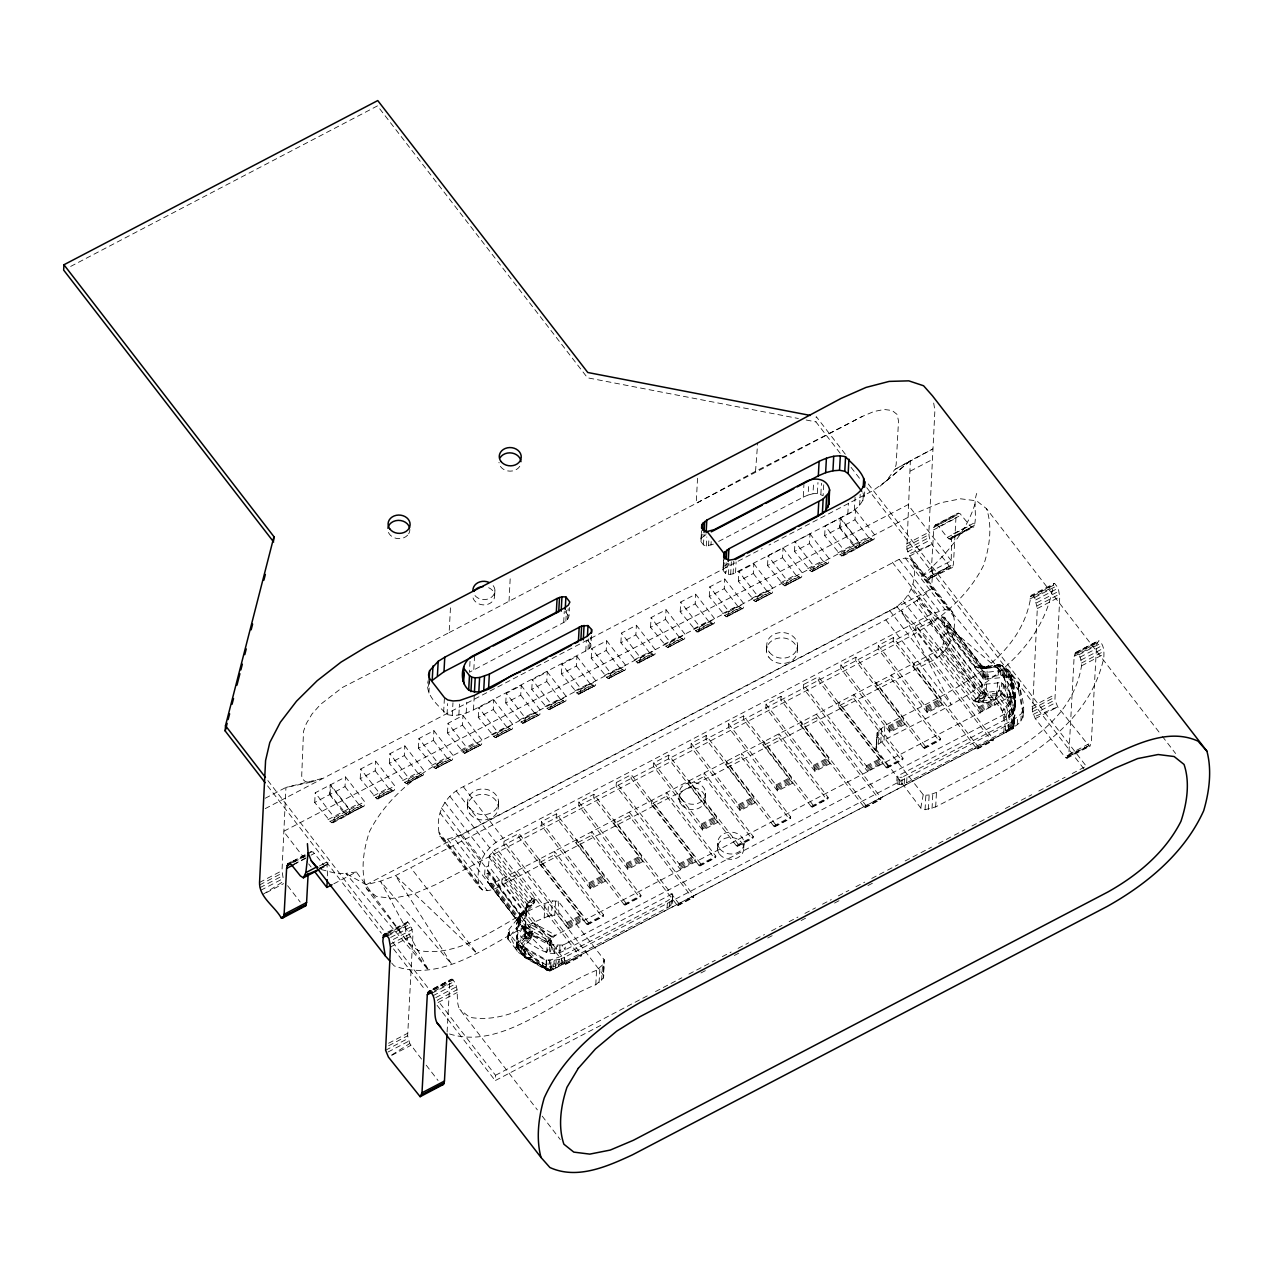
<?xml version="1.0" encoding="UTF-8"?>
<svg xmlns="http://www.w3.org/2000/svg" width="1273" height="1273" viewBox="0 0 1273 1273"><rect width="100%" height="100%" fill="white"/><g stroke="black" fill="none" stroke-linecap="round" stroke-linejoin="round"><path stroke-width="0.75" stroke-dasharray="5 3.75" d="M516.886 929.147L526.497 915.653L488.514 865.815L489.421 855.679L494.385 850.062L937.692 617.898L975.293 666.575L980.91 668.818L996.409 666.702L997.841 664.745L1002.376 665.54L1010.714 675.852L1015.265 707.406L1015.408 697.62L1010.555 696.538L555.664 935.289L552.577 937.819L546.642 952.618L525.113 931.39L517.745 921.843C520.975 912.805 533.371 909.734 535.106 899.613L534.31 897.306L531.987 898.754C524.731 913.059 504.267 925.153 526.067 941.033C537.588 948.29 551.511 959.174 565.117 949.944L672.494 893.757L672.494 902.175L669.264 906.742L561.17 963.518C546.053 973.686 531.334 959.508 518.461 952.538L507.784 938.71L520.084 923.243L520.052 920.681L484.663 874.869L488.116 873.071L525.717 921.747L525.749 924.325L516.488 936.387L524.253 947.096L524.094 956.835L549.729 971.156L1013.133 728.617L1014.867 714.662L1010.157 692.862L1001.676 682.519L984.475 684.301L981.658 683.187L944.057 634.495L947.51 632.697L947.908 625.457L944.455 627.255L982.056 675.947L984.856 677.061L1002.074 675.279L1011.255 687.165C1015.218 698.782 1019.402 714.853 1004.492 720.057L897.099 776.244L896.717 783.484L899.581 784.614L906.647 782.752L1012.576 727.329C1031.146 719.913 1021.455 697.015 1018.846 683.044L1008.327 669.773L986.082 672.383L983.281 671.253L947.908 625.457M546.642 952.618L547.501 942.45L552.021 936.451L555.664 935.289L532.862 922.639L525.558 929.704L525.049 940.286L525.558 929.704L517.904 919.026L520.148 914.937L525.478 913.091M1010.157 692.862L1009.935 704.51L1014.39 724.894L1014.501 717.638L1013.69 726.883L1012.321 728.968L1013.133 728.617L1014.867 714.662L1012.385 720.995L1012.321 728.968L549.729 971.156M947.51 632.697L983.981 679.289L1007.93 677.013L1018.225 689.759L1018.846 683.044L1023.333 714.694L1018.225 689.759L1018.305 682.042M449.496 1033.962C501.053 1049.954 551.416 1001.899 595.78 984.761L603.338 978.046L604.102 959.635L558.179 901.157L552.259 900.918L544.955 903.448C504.013 919.504 465.17 958.617 418.085 950.485L408.172 942.593L366.401 888.49A234.423 106.311 -37.7 0 1 369.472 831.603C385.146 800.669 412.707 777.723 442.495 760.968M1008.709 730.782L1008.789 724.337L1012.385 720.995L1013.69 726.883M488.116 873.071L487.941 882.825L490.535 883.812L494.879 882.428L532.48 931.12L530.427 939.347L523.649 946.905L521.357 947.876L516.711 947.303L516.488 936.387M1010.714 675.852L1010.857 686.083L1011.558 678.159L1010.714 675.852L1002.344 665.524C994.213 663.074 985.668 669.168 977.584 665.604L939.983 616.912L937.692 617.898M526.497 915.653L527.022 904.371L531.987 898.754L494.385 850.062M1018.607 690.841L1018.846 683.044M933.682 403.08L934.891 410.336L928.86 532.257C928.447 546.563 942.975 555.267 949.356 566.549L952.506 567.424L953.445 564.082L955.928 518.191L957.169 513.719L959.826 513.401L971.267 527.213L973.909 526.879C977.569 516.265 972.779 504.267 976.725 493.431M1014.406 723.112L1010.698 693.865L1010.396 702.871L1014.406 723.112L1013.133 728.617L1008.757 706.308L1000.737 695.344C991.715 694.294 981.515 695.917 973.447 700.389C984.952 706.945 1006.879 699.768 1002.774 683.315L1010.396 702.871L1006.959 708.074L1002.297 710.827L1006.179 732.421L1013.945 724.751M1011.255 687.165L1011.558 678.159L1003.633 667.609L1000.817 666.495L985.318 668.611L982.517 667.498L944.63 617.5L939.983 616.912M260.758 890.288L283.211 878.545L282.001 870.716L285.948 787.43L323.39 778.185M952.506 567.424L928.065 579.422L909.702 556.03L906.885 549.172L910.338 460.715L932.807 448.971L894.824 469.466L886.279 480.987L872.928 490.662L769.003 545.035M723.541 560.836L723.112 570.352L725.578 573.534L728.442 574.648L733.089 573.852L847.818 514.037C857.35 509.327 866.245 500.56 864.478 489.023M509.025 601.286L510.314 576.08M314.702 802.451L315.227 792.793L330.2 784.964L349.343 809.755L348.802 814.036L331.505 822.74L314.702 802.451L329.675 794.623L330.2 784.964M330.041 794.432L330.566 784.773L345.54 776.944L364.683 801.735L364.142 806.016L346.845 814.704L330.041 794.432L345.015 786.603L345.54 776.944M327.495 875.872L327.05 865.338L328.307 860.866L320.573 865.751M333.828 821.865L334.369 817.584L315.227 792.793M332.889 822.819L347.863 814.975L349.168 813.845L349.709 809.564L330.566 784.773M360.211 778.646L360.736 768.987L375.71 761.159L394.853 785.95L394.312 790.231L377.015 798.935L360.211 778.646L375.185 770.817L375.71 761.159M378.399 798.998L379.879 793.779L360.736 768.987M389.347 763.402L389.872 753.743L404.846 745.898L424.004 770.69L423.463 774.971L406.167 783.675L389.347 763.402L404.321 755.557L404.846 745.898M407.535 783.754L409.031 778.535L389.872 753.743M421.506 1059.072L409.763 1043.51L407.646 1035.792L412.898 935.273L411.402 926.601L407.71 921.827L405.88 923.53L405.323 929.576L408.172 942.593M418.419 748.19L418.944 738.531L433.918 730.686L453.077 755.478L452.536 759.758L435.239 768.462L418.419 748.19L433.393 740.345L433.918 730.686M591.42 635.784L590.831 646.652L587.983 649.771L473.476 709.904C465.361 713.755 456.02 717.017 447.03 714.487C438.246 705.513 424.355 694.803 428.221 680.434M429.049 681.532L427.728 689.489M428.906 693.005L429.685 678.525M436.607 768.542L438.103 763.323L418.944 738.531M443.641 712.1L444.436 697.62M315.959 780.429L310.341 782.322L305.552 781.717L302.035 778.662L301.717 775.448L303.531 731.291L306.316 723.557L311.996 714.042L320.557 704.367L342.278 687.547L449.13 632.617L450.594 605.566M438.994 832.256C435.43 812.874 445.932 794.861 463.277 786.698L899.184 559.308L905.326 558.083L910.115 558.688L913.091 561.059L952.904 612.615C958.41 632.824 948.321 653.558 929.465 662.087L493.574 889.461L487.432 890.686L482.626 890.082L479.666 887.711L439.853 836.154L438.994 832.256L478.807 883.812L479.666 887.711M447.03 714.487L447.619 703.619M447.491 732.977L448.016 723.319L462.99 715.474L482.149 740.265L481.608 744.562L464.311 753.25L447.491 732.977L462.465 725.133L462.99 715.474M452.265 715.474L452.965 702.791M458.869 714.98L459.458 704.112M447.109 1032.021L449.767 982.995L451.947 979.112C460.842 986.32 454.525 1000.276 459.792 1009.409L537.365 1109.865M466.173 713.071L466.761 702.203M470.023 661.371L469.435 672.239L563.668 622.497C569.795 620.142 569.668 613.029 569.572 607.523M465.679 753.33L467.175 748.11L448.016 723.319M473.827 669.503L474.606 655.022M467.414 807.575L467.7 802.261M473.476 709.904L474.272 695.408M478.282 717.367L478.791 707.708L493.765 699.879L512.924 724.671L512.383 728.952L495.086 737.656L478.282 717.367L493.256 709.538L493.765 699.879M478.807 883.812C475.243 864.415 485.745 846.402 503.09 838.239L932.091 613.777L945.139 609.64L949.929 610.244L952.904 612.615M494.656 595.462L494.942 590.147M484.663 874.869L485.061 867.629L488.514 865.815M496.47 737.719L497.95 732.5L478.791 707.708M498.236 806.732L498.523 801.433M505.747 702.998L506.272 693.339L521.246 685.495L540.389 710.286L539.863 714.567L522.551 723.271L505.747 702.998L520.721 695.153L521.246 685.495M501.801 882.332L501.992 878.704L566.628 962.404L566.167 964.075L564.591 963.629L501.801 882.332L516.774 874.503L516.965 870.875L581.602 954.559L581.14 956.23L579.565 955.8L496.709 848.614M504.028 841.278L503.822 844.906L568.458 928.59L566.819 922.575L504.028 841.278L519.002 833.449L581.793 914.746L583.432 920.761L518.795 837.061L519.002 833.449M600.713 1025.401L495.213 1080.602L495.515 1075.287L437.387 1000.037M507.784 938.71L508.532 930.054L520.832 914.587L485.061 867.629M508.134 937.294L508.532 930.054M508.166 939.872L508.166 931.47M509.2 935.75L509.598 928.51M523.935 723.35L525.415 718.131L506.272 693.339M516.854 934.971L516.711 947.303L524.094 956.835L526.672 957.837L531.732 957.041L553.835 969.103L546.929 970.281L525.463 957.996L516.424 945.998L516.392 943.42L525.303 932.775L526.115 922.909M535.106 899.613C525.638 906.806 514.69 916.926 517.284 930.292L525.113 931.39M517.92 933.427C515.39 943.325 520.752 952.268 527.802 958.776L548.361 970.36L550.811 970.663L549.681 960.844L543.078 958.935L518.302 944.948L508.564 932.616L517.443 951.79L518.302 944.948L542.696 966.191L543.078 958.935M518.302 926.187L519.161 916.242M519.018 924.787L519.416 917.547M531.78 689.377L532.305 679.718L547.279 671.889L566.421 696.681L565.88 700.962L548.583 709.666L531.78 689.377L546.754 681.548L547.279 671.889M520.084 923.243L520.434 913.425M520.434 921.827L520.832 914.587M524.683 925.869C523.442 930.945 523.092 939.506 530.427 939.347L533.276 933.427L532.48 931.12L528.136 932.504L525.542 931.502L487.941 882.825M525.081 918.613L525.542 910.163L528.916 904.085L528.152 902.462L490.551 853.785M525.717 921.747L525.988 933.364L529.297 934.891L533.276 933.427M526.115 914.507L527.022 904.371L489.421 855.679M525.081 957.63L516.408 946.428L517.697 943.388L524.46 935.814L525.749 924.325M526.147 917.069L527.022 904.371L528.916 904.085L528.406 906.344L525.94 908.683L527.483 905.93L526.927 907.363M539.227 862.744L539.434 859.116L588.587 922.766L588.11 924.437L586.535 924.007L539.227 862.744L554.201 854.915L554.407 851.287L603.561 914.937L603.084 916.608L601.508 916.162L554.201 854.915M541.455 821.69L541.264 825.318L590.417 888.952L605.391 881.123L603.736 875.108L556.428 813.861L541.455 821.69L588.763 882.953L590.417 888.952M549.968 709.729L551.448 704.51L532.305 679.718M391.654 963.04L394.2 965.905C447.205 985.493 498.443 935.48 544.176 917.944L544.955 903.448M544.176 917.944L547.82 916.369L548.599 901.873M563.668 622.497L564.257 611.629M561.425 673.863L561.95 664.204L576.924 656.375L596.082 681.166L595.541 685.447L578.244 694.135L561.425 673.863L576.398 666.034L576.924 656.375M517.697 943.388L516.392 943.42L516.806 944.837L519.909 945.871L526.688 938.312L531.828 934.732L532.56 936.26L528.438 939.044L521.357 947.876L529.648 958.203L550.811 970.663L546.037 969.58L546.244 959.858L524.253 947.096M546.117 967.178L546.515 959.922L551.098 959.778L561.552 956.278L667.466 900.854L671.396 897.942L672.892 894.935M565.864 621.129L566.453 610.26M556.428 813.861L556.237 817.473L605.391 881.123M547.82 916.369L551.48 915.398L552.259 900.918M567.599 619.585L568.188 608.717M550.7 967.034L551.098 959.778M603.911 975.882L559.086 916.846L554.773 915.16L555.553 900.663M555.919 965.761L556.301 958.521M561.17 963.518L561.552 956.278M564.385 963.231L564.719 957.201L1008.789 724.337L1010.714 729.763L1012.385 720.995M1011.001 677.156L1003.172 676.058L1003.633 667.609L1002.344 665.524L996.409 666.702L1003.776 676.249L1009.728 675.072L1011.399 677.379C1016.49 689.886 1019.148 706.945 1004.827 714.01L565.435 943.914L565.117 949.944L562.682 945.059L549.061 944.9L525.972 932.234L532.862 922.639L552.577 937.819L550.095 938.392L528.406 925.869M579.613 694.215L581.109 688.995L561.95 664.204M585.787 651.139L586.376 640.271M576.669 843.156L576.86 839.544L626.014 903.178L625.552 904.848L623.977 904.419L576.669 843.156L591.643 835.327L591.834 831.699L640.987 895.349L640.526 897.019L638.951 896.574L591.643 835.327M578.897 802.101L578.69 805.729L627.844 869.364L642.817 861.535L641.178 855.52L593.87 794.272L578.897 802.101L626.205 863.365L627.844 869.364M587.983 649.771L588.572 638.903M589.717 648.228L590.306 637.359M591.229 658.268L591.754 648.609L606.728 640.78L625.87 665.572L625.345 669.853L608.033 678.541L591.229 658.268L606.203 650.439L606.728 640.78M593.87 794.272L593.664 797.885L642.817 861.535M609.417 678.62L610.897 673.401L591.754 648.609M595.78 984.761L596.56 970.281L604.134 963.55L604.102 959.635L603.338 978.046L604.134 963.55M599.074 982.724L599.854 968.228M601.668 980.401L602.463 965.921M620.89 642.754L621.415 633.095L636.389 625.25L655.531 650.042L654.99 654.338L637.693 663.026L620.89 642.754L635.864 634.909L636.389 625.25M614.095 823.567L614.302 819.955L678.939 903.639L678.461 905.31L676.886 904.88L614.095 823.567L629.069 815.738L629.276 812.11L693.912 895.81L693.435 897.481L691.86 897.035L629.069 815.738M616.323 782.513L616.132 786.141L680.769 869.825L679.114 863.826L616.323 782.513L631.297 774.684L694.087 855.981L695.742 861.996L631.106 778.312L631.297 774.684M639.078 663.106L640.558 657.886L621.415 633.095M650.551 627.239L651.076 617.58L666.05 609.735L685.192 634.527L684.651 638.807L667.354 647.511L650.551 627.239L665.524 619.394L666.05 609.735M651.537 803.979L651.728 800.367L700.882 864.001L700.421 865.672L698.845 865.242L651.537 803.979L666.511 796.15L666.702 792.522L715.856 856.172L715.394 857.843L713.819 857.413L666.511 796.15M653.765 762.925L653.558 766.553L702.712 830.203L717.686 822.358L716.047 816.359L668.739 755.096L653.765 762.925L701.073 824.188L702.712 830.203M668.739 647.591L670.219 642.372L651.076 617.58M668.739 755.096L668.532 758.724L717.686 822.358M680.196 611.724L680.721 602.049L695.695 594.22L714.853 619.012L714.312 623.293L697.015 631.997L680.196 611.724L695.169 603.879L695.695 594.22M667.084 908.11L667.466 900.854M669.264 906.742L669.662 899.486M671.014 905.198L671.396 897.942M672.494 893.757L672.494 902.175M672.128 903.623L672.51 896.383M679.018 798.983L679.305 793.668M697.54 478.234L696.188 503.344L755.541 471.312L862.394 416.382L873.899 411.513L884.146 409.476L892.134 410.495L897.099 414.441L898.515 420.949L896.16 464.422L894.824 469.466L910.338 460.715L886.279 480.987M713.405 544.16L706.324 546.006L703.46 544.892L700.993 541.709L701.375 531.843M700.993 541.709L701.582 530.841M700.977 539.084L702.298 533.896M688.964 784.407L689.17 780.779L738.324 844.413L737.847 846.099L736.271 845.654L688.964 784.407L703.937 776.562L704.144 772.95L753.298 836.584L752.82 838.255L751.245 837.825L703.937 776.562M691.191 743.337L691 746.965L740.154 810.615L755.128 802.77L753.473 796.771L706.165 735.508L691.191 743.337L738.499 804.6L740.154 810.615M703.46 544.892L704.049 534.024M698.4 632.076L699.879 626.841L680.721 602.049M706.324 546.006L706.817 536.951M708.536 545.846L708.918 538.606M710.971 545.21L711.161 541.582M709.268 596.512L709.793 586.837L724.767 579.008L743.925 603.8L743.384 608.08L726.087 616.784L709.268 596.512L724.242 588.667L724.767 579.008M706.165 735.508L705.974 739.136L755.128 802.77M705.337 798.266L705.624 792.968M723.907 555.855L723.112 570.352L723.494 560.486M723.096 567.726L724.417 562.539M726.167 562.666L725.578 573.534L728.188 563.987M728.442 574.648L729.031 563.78M730.654 574.489L731.339 561.807M727.456 616.864L728.952 611.629L709.793 586.837M717.431 848.725L717.717 843.41M733.089 573.852L733.773 561.17M735.523 572.786L736.112 561.918M726.406 764.818L726.597 761.19L775.75 824.824L775.289 826.511L773.713 826.066L726.406 764.818L741.379 756.974L741.57 753.361L790.724 816.995L790.262 818.666L788.687 818.237L741.379 756.974M728.633 723.764L728.427 727.376L777.58 791.026L792.554 783.181L790.915 777.182L743.607 715.919L728.633 723.764L775.941 785.011L777.58 791.026M738.34 581.3L738.865 571.641L753.839 563.796L772.997 588.587L772.456 592.868L755.16 601.572L738.34 581.3L753.314 573.455L753.839 563.796M743.607 715.919L743.4 719.547L792.554 783.181M743.75 848.009L744.037 842.694M756.528 601.652L758.024 596.432L738.865 571.641M767.539 565.514L768.065 555.855L783.038 548.026L802.181 572.818L801.64 577.099L784.343 585.803L767.539 565.514L782.513 557.685L783.038 548.026M766.489 651.092L766.776 645.777M763.832 745.23L764.039 741.602L813.176 805.252L812.715 806.923L811.14 806.477L763.832 745.23L778.805 737.385L779.012 733.773L828.15 797.407L827.689 799.078L826.113 798.648L778.805 737.385M766.06 704.176L765.869 707.788L815.022 771.438L829.996 763.593L828.341 757.594L781.033 696.331L766.06 704.176L813.367 765.423L815.022 771.438M785.727 585.882L787.207 580.647L768.065 555.855M781.033 696.331L780.842 699.959L829.996 763.593M794.495 551.416L795.02 541.757L809.994 533.912L829.153 558.704L828.612 562.984L811.315 571.688L794.495 551.416L809.469 543.571L809.994 533.912M718.688 541.391L803.247 497.154L803.931 484.472M797.312 650.248L797.598 644.934M803.247 497.154L808.1 495.038L808.689 484.17M840.164 453.252L815.945 421.888L816.232 416.589L845.304 454.206M808.1 495.038L812.986 493.749L813.574 482.897M801.274 725.642L801.465 722.014L866.101 805.714L865.64 807.384L864.065 806.939L801.274 725.642L816.248 717.797L816.439 714.185L881.075 797.869L880.614 799.539L879.038 799.11L816.248 717.797M803.486 684.588L803.295 688.2L867.931 771.899L866.292 765.885L803.486 684.588L818.459 676.743L881.266 758.056L882.905 764.055L818.268 680.371L818.459 676.743M823.711 484.806L823.122 495.674L817.377 493.431L817.966 482.562M812.699 571.768L814.179 566.549L795.02 541.757M820.878 494.099L821.467 483.231M824.665 535.631L825.19 525.972L840.164 518.127L859.307 542.919L858.766 547.199L841.469 555.903L824.665 535.631L839.639 527.786L840.164 518.127M840.005 527.595L840.53 517.936L855.504 510.107L874.646 534.899L874.105 539.179L856.809 547.883L840.005 527.595L854.979 519.766L855.504 510.107M843.792 555.044L844.333 550.763L825.19 525.972M847.818 514.037L848.407 503.169M838.7 706.054L838.907 702.425L888.045 766.075L887.583 767.746L886.008 767.301L838.7 706.054L853.674 698.225L853.881 694.597L903.018 758.231L902.557 759.917L900.982 759.472L853.674 698.225M840.928 664.999L840.737 668.627L889.891 732.261L904.848 724.432L903.209 718.418L855.902 657.17L840.928 664.999L888.236 726.246L889.891 732.261M854.406 509.932L855.09 497.25M859.609 505.301L860.198 494.433M842.853 555.983L857.827 548.154L859.132 547.008L859.673 542.728L840.53 517.936M862.951 500.591L863.349 493.351M855.902 657.17L855.711 660.782L904.848 724.432M876.142 686.465L876.333 682.837L925.487 746.487L925.025 748.158L923.45 747.728L876.142 686.465L891.116 678.636L891.307 675.008L940.461 738.658L939.999 740.329L938.424 739.884L891.116 678.636M878.354 645.411L878.163 649.039L927.317 712.673L942.291 704.844L940.636 698.829L893.328 637.582L878.354 645.411L925.662 706.674L927.317 712.673M876.508 746.821L877.288 732.325L884.846 725.61C939.665 695.424 1020.548 667.004 1031.035 595.478L1054.569 583.368L1058.261 588.142L1059.757 596.814L1054.919 700.023L1057.736 706.881L1089.481 746.487L1091.311 742.589L1096.626 644.536L1098.806 640.653C1104.137 644.297 1104.216 652.094 1103.786 657.95C1086.315 737.226 999.942 773.125 935.671 806.923L925.073 809.708L920.761 808.021L875.935 748.985L877.288 732.325L875.935 748.985L878.163 744.466L884.067 740.09C950.04 705.751 1040.916 667.132 1053.503 583.718L1054.569 583.368M878.163 744.466L878.959 729.97M880.773 742.143L881.568 727.663M884.067 740.09L884.846 725.61M893.328 637.582L893.137 641.194L942.291 704.844M897.831 784.279L898.229 777.039L897.099 776.244M899.581 784.614L899.979 777.357L898.229 777.039M901.777 784.439L902.175 777.198L1012.958 720.088L1021.248 713.787L1023.731 707.454M439.853 836.154L442.813 838.525L447.619 839.13L460.667 834.993L889.652 610.531C908.508 602.002 918.597 581.284 913.091 561.059M904.228 783.802L904.61 776.562M906.647 782.752L907.044 775.512M913.568 666.877L913.775 663.265L978.396 746.949L977.935 748.619L976.359 748.19L913.568 666.877L928.542 659.048L928.733 655.42L993.37 739.104L992.908 740.791L991.333 740.345L928.542 659.048M915.796 625.823L915.605 629.451L980.226 713.135L978.587 707.12L915.796 625.823L930.77 617.994L993.561 699.291L995.2 705.306L930.579 621.606L930.77 617.994M929.147 579.724L930.977 575.826L933.873 527.261L935.91 524.747L958.378 513.003M925.073 809.708L925.853 795.211L923.227 794.718L877.304 736.255M928.367 809.469L929.163 794.973L936.467 792.427C989.614 762.368 1070.068 735.555 1081.541 665.843C1081.35 661.148 1080.682 655.086 1076.337 652.397L1074.157 656.295L1068.859 754.348L1067.013 758.231L1064.769 756.814L1035.283 718.624L1032.467 711.782L1037.304 608.558L1034.631 597.483L1032.101 595.128L1031.035 595.478M932.027 808.498L932.807 794.018M494.879 882.428L935.846 651.696L943.15 644.631L944.057 634.495M944.455 627.255L944.916 618.805M935.671 806.923L936.467 792.427M321.242 869.554L336.136 873.389L345.731 873.389L366.178 884.735L380.42 881.171L395.537 875.617L885.833 619.887L916.942 600.442L1000.562 670.966L921.779 576.16L951.265 560.741L951.456 538.638L952.697 534.167L975.166 522.423M981.658 683.187L980.751 693.324L975.786 698.941L938.185 650.248M982.056 675.947L982.231 666.193L944.63 617.5M982.883 678.509L983.281 671.253M975.659 701.948L977.791 701.391L982.422 694.549L982.756 683.967M983.154 676.727L983.934 667.1L987.148 666.559L987.021 676.918M983.981 679.289L984.379 672.049M997.809 682.328L996.107 696.713L975.786 698.941L984.013 692.767L984.475 684.301M984.856 677.061L985.318 668.611L981.228 665.397L943.627 616.705M985.7 679.623L986.082 672.383M986.623 684.174L985.954 694.358L983.377 702.346L973.447 700.389L979.717 699.227L985.525 696.395M987.848 679.48L988.246 672.239M998.207 675.088L998.334 664.729L980.91 668.818L977.584 665.604L975.293 666.575L985.207 668.532L987.148 666.559L977.489 668.134M1010.698 693.865L1010.014 701.789L1002.297 710.827L994.579 700.5L996.727 694.549L998.971 692.544L999.973 682.185M1000.355 674.945L1000.817 666.495L1000.451 665.158L998.334 664.729M1000.737 695.344L1001.676 682.519M1002.074 675.279L1002.376 665.54L997.173 665.413L998.7 665.731L1006.545 676.297L1010.555 696.538L1015.695 700.739L1014.883 710.398L1015.408 697.62L1011.558 678.159L1015.711 698.957L1015.265 707.406M1004.079 676.822L1004.461 669.582M1006.227 676.679L1006.625 669.439M1003.776 733.328L1004.095 727.297L1006.37 731.975L1008.789 724.337M1004.827 714.01L1004.492 720.057L1007.436 712.339L1009.187 717.097L1011.908 707.677L1012.783 713.739L1014.995 702.728L1008.121 674.865L1000.753 665.318L997.173 665.413M1007.93 677.013L1008.327 669.773M1009.043 677.793L1009.425 670.553L1018.225 689.759M1012.576 727.329L1012.958 720.088M1017.254 724.369L1017.652 717.129M1020.866 721.027L1021.248 713.787M1022.967 717.67L1023.365 710.429M885.833 619.887L951.44 704.844L901.539 610.865L976.757 689.52L916.942 600.442L931.613 588.89L932.854 566.183C950.788 548.631 967.512 528.486 974.943 504.076M755.541 471.312L757.658 443.036M1009.187 717.097L1009.823 710.207M1012.783 713.739L1015.233 699.609L1010.364 676.472L1003.776 676.249L1008.009 698.606L1012.703 696.347M558.752 966.223L559.468 959.428L564.719 957.201L561.616 964.695L559.468 959.428L549.681 960.844L547.756 969.055L546.037 969.58M545.783 968.307L525.128 947.924L524.205 955.975L550.7 970.567L546.929 970.281L550.811 970.663M559.468 959.428L555.887 967.751L554.264 960.701L553.134 969.246L550.238 969.374L547.756 969.055L546.244 959.858M1012.337 729.111L1012.751 726.549L1009.76 730.527L1008.741 729.875L1004.731 709.634L996.902 699.068L984.172 700.596L979.08 702.632L977.791 701.391L984.904 698.543L981.754 701.662M534.31 897.306L532.257 905.533L528.406 906.344L534.389 902.446L531.987 898.754L528.152 902.462L531.064 902.398L532.257 904.164L517.904 919.026L517.745 921.843M1013.976 698.957L1014.374 696.713M920.761 808.021L923.227 794.718M519.32 918.263L520.148 914.937L517.904 919.026M521.644 913.903L523.474 913.266L523.155 914.539L531.462 924.866L552.021 936.451L554.137 934.812M517.713 948.083L518.541 944.757L530.189 932.091L492.587 883.398M526.688 927.81L548.536 940.461L554.646 953.461L557.081 945.664L559.865 952.188L562.682 945.059L565.435 943.914M996.107 696.713L995.359 698.766L999.019 697.286L1006.959 708.074L1010.969 728.315L1009.76 730.527M550.238 969.374L554.264 960.701M517.697 919.281L526.608 908.62M525.542 931.502L487.654 881.521M521.039 916.321L523.474 913.266M532.48 931.12L526.688 938.312L530.459 937.787M921.779 576.16L932.854 566.183M702.091 537.524L706.022 534.612M724.21 566.151L728.14 563.239M879.898 486.318L910.338 460.715M997.157 692.512L999.512 690.634L1002.312 691.764L1010.014 701.789L1000.896 692.926L982.422 694.549L980.751 693.324L943.15 644.631M519.304 948.29L521.675 946.603L523.649 946.905L531.732 957.041L527.802 958.776L525.463 957.996L525.128 947.924M320.032 868.982L327.893 863.54L319.571 868.377M985.318 668.611L987.434 667.211L1000.451 665.158M262.843 894.473L282.542 881.95M391.702 1054.999L409.763 1043.51M1002.519 666.829L1003.347 666.304M517.347 920.697L518.191 920.156M310.31 852.178L312.967 851.86L324.408 865.656L327.05 865.338L320.144 868.95M935.91 524.747L938.901 526.64L947.255 537.461L950.247 539.354L974.752 525.097L960.542 533.833L952.299 536.84M928.065 579.422L949.356 566.549L926.903 578.292M980.751 693.324L999.512 690.634M525.303 937.199L529.297 934.891L530.189 932.091L526.529 932.297L453.761 837.92M550.222 969.787L552.307 968.626M70.667 266.423L377.476 105.882L587.49 377.795L798.378 418.499M449.13 632.617L862.394 416.382M265.214 798.266L285.948 787.43L310.341 782.322M265.23 808.626L496.836 687.436M497.759 686.959L762.209 548.583M910.354 471.074L932.807 459.314M327.988 819.653L342.962 811.824L347.863 814.975M343.328 811.633L358.302 803.804L363.203 806.955M373.498 795.848L388.472 788.019L393.373 791.169M402.634 780.604L417.608 772.759L422.509 775.925M431.706 765.391L446.68 757.546L451.581 760.713M460.778 750.179L475.752 742.35L480.653 745.501M780.826 582.716L795.8 574.887L800.701 578.037M807.782 568.617L822.756 560.772L827.673 563.939M837.952 552.832L852.926 544.987L857.827 548.154M853.292 544.796L868.266 536.967L873.167 540.118M491.569 734.569L506.543 726.74L511.444 729.89M519.034 720.2L534.008 712.355L538.909 715.521M545.067 706.579L560.04 698.75L564.941 701.9M574.712 691.064L589.685 683.235L594.586 686.386M604.516 675.47L619.49 667.641L624.391 670.791M634.177 659.955L649.15 652.126L654.051 655.277M663.838 644.44L678.811 636.595L683.712 639.762M693.483 628.926L708.456 621.081L713.357 624.231M722.555 613.713L737.528 605.868L742.43 609.019M751.627 598.501L766.601 590.656L771.502 593.807M334.369 817.584L349.343 809.755M349.709 809.564L364.683 801.735M379.879 793.779L394.853 785.95M409.031 778.535L424.004 770.69M438.103 763.323L917.149 512.605L940.158 502.867L960.654 498.809L976.646 500.83L986.543 508.723L1161.119 734.776M497.95 732.5L512.924 724.671M525.415 718.131L540.389 710.286M551.448 704.51L566.421 696.681M581.109 688.995L596.082 681.166M610.897 673.401L625.87 665.572M640.558 657.886L655.531 650.042M670.219 642.372L685.192 634.527M699.879 626.841L714.853 619.012M728.952 611.629L743.925 603.8M758.024 596.432L772.997 588.587M329.818 821.658L344.792 813.813M345.158 813.622L360.132 805.793M375.328 797.837L390.302 790.008M404.464 782.593L419.438 774.764M433.536 767.38L448.51 759.551M462.608 752.168L477.582 744.339M782.656 584.721L797.63 576.876M809.612 570.606L824.586 562.761M839.782 554.821L854.756 546.992M855.122 546.801L870.095 538.956M493.399 736.558L508.373 728.729M520.864 722.189L535.838 714.36M546.897 708.568L561.87 700.739M576.542 693.053L591.515 685.224M606.346 677.459L621.319 669.63M636.007 661.944L650.98 654.115M665.668 646.429L680.641 638.585M695.313 630.915L710.286 623.07M724.385 615.702L739.358 607.858M753.457 600.49L768.431 592.645M334.242 820.003L349.216 812.174M349.582 811.983L364.555 804.138M379.752 796.198L394.725 788.353M408.888 780.938L423.861 773.109M437.96 765.725L452.933 757.896M467.032 750.529L482.006 742.684M787.08 583.066L802.054 575.237M814.036 568.951L829.009 561.122M844.206 553.166L859.18 545.337M859.546 545.146L874.519 537.317M497.823 734.919L512.796 727.09M525.288 720.534L540.261 712.705M551.32 706.929L566.294 699.084M580.965 691.414L595.939 683.569M610.769 675.82L625.743 667.975M640.43 660.305L655.404 652.46M670.091 644.774L685.065 636.946M699.736 629.26L714.71 621.431M728.808 614.047L743.782 606.219M757.881 598.835L772.854 591.006M331.505 822.74L346.479 814.895M346.845 814.704L361.818 806.875M377.015 798.935L391.989 791.09M406.167 783.675L421.14 775.846M435.239 768.462L450.212 760.633M464.311 753.25L479.284 745.421M784.343 585.803L799.317 577.958M811.315 571.688L826.288 563.859M841.469 555.903L856.443 548.074M856.809 547.883L871.782 540.038M349.168 813.845L364.142 806.016M379.338 798.06L394.312 790.231M408.49 782.815L423.463 774.971M437.562 767.603L452.536 759.758M466.634 752.391L481.608 744.562M786.666 584.928L801.64 577.099M813.638 570.829L828.612 562.984M859.132 547.008L874.105 539.179M495.086 737.656L510.059 729.811M522.551 723.271L537.524 715.442M548.583 709.666L563.557 701.821M578.244 694.135L593.218 686.306M608.033 678.541L623.006 670.712M637.693 663.026L652.667 655.197M667.354 647.511L682.328 639.683M697.015 631.997L711.989 624.168M726.087 616.784L741.061 608.955M755.16 601.572L770.133 593.743M497.409 736.781L512.383 728.952M524.89 722.412L539.863 714.567M550.907 708.79L565.88 700.962M580.568 693.276L595.541 685.447M610.372 677.682L625.345 669.853M640.017 662.167L654.99 654.338M669.678 646.652L684.651 638.807M699.338 631.137L714.312 623.293M728.411 615.925L743.384 608.08M757.483 600.713L772.456 592.868M292.519 861.391L311.519 851.446M293.045 861.216L305.138 854.899M934.716 525.478L957.169 513.719M292.233 862.696L309.514 853.658M937.358 525.144L959.826 513.401M293.92 862.107L306.013 855.774M933.873 527.261L956.325 515.517M293.777 864.192L309.323 856.061M311.058 855.154L314.511 853.356M938.901 526.64L961.37 514.897M259.549 882.46L282.001 870.716M293.522 864.781L305.615 858.448M906.408 544.001L928.86 532.257M933.459 529.934L955.928 518.191M259.612 884.942L282.065 873.183M906.471 546.483L928.924 534.724M260.026 887.631L282.479 875.888M906.885 549.172L929.338 537.429M907.601 551.83L930.07 540.086M266.296 892.675L283.577 883.637M909.702 556.03L932.154 544.271L908.572 554.201M319.412 865.974L322.865 864.176M947.255 537.461L969.724 525.717M319.221 868.377L324.408 865.656M948.799 538.956L971.267 527.213M950.247 539.354L973.909 526.879M333.797 883.812L356.345 872.005L428.571 970.249L380.42 881.171L451.708 964.234L395.537 875.617L476.786 953.206L411.163 868.234M930.977 575.826L953.445 564.082M930.674 577.831L953.143 566.087M366.178 884.735L931.613 588.89M387.644 932.122L407.71 921.827M388.615 932.568L405.88 923.53M1030.287 596.83L1052.739 585.071M386.499 934.287L408.967 922.527M1033.358 595.828L1055.81 584.068M389.984 933.857L405.53 925.726M1029.921 599.01L1052.389 587.267M387.788 935.941L410.24 924.182M1034.631 597.483L1057.099 585.723M390.668 937.453L411.402 926.601M1035.792 599.901L1058.261 588.142M393.293 939.442L412.293 929.497M1036.683 602.781L1059.152 591.038M390.35 944.248L412.818 932.504M1037.209 605.789L1059.677 594.045M390.445 947.017L412.898 935.273M1037.304 608.558L1059.757 596.814M588.763 882.953L603.736 875.108M626.205 863.365L641.178 855.52M701.073 824.188L716.047 816.359M738.499 804.6L753.473 796.771M775.941 785.011L790.915 777.182M813.367 765.423L828.341 757.594M888.236 726.246L903.209 718.418M925.662 706.674L940.636 698.829M589.319 883.86L604.293 876.031M626.762 864.272L641.735 856.443M701.63 825.095L716.604 817.266M739.056 805.507L754.03 797.678M776.498 785.934L791.472 778.089M813.924 766.346L828.898 758.501M888.793 727.169L903.766 719.34M926.235 707.581L941.208 699.752M589.813 885.037L604.786 877.208M627.239 865.449L642.213 857.62M702.107 826.288L717.081 818.444M739.549 806.7L754.523 798.855M776.976 787.112L791.949 779.267M814.418 767.524L829.391 759.679M889.286 728.347L904.26 720.518M926.712 708.759L941.686 700.93M590.179 886.374L605.152 878.529M627.605 866.786L642.579 858.941M702.473 827.609L717.447 819.78M739.915 808.021L754.889 800.192M777.342 788.433L792.315 780.604M814.784 768.844L829.757 761.015M889.652 729.684L904.626 721.839M927.078 710.095L942.052 702.25M590.386 887.727L605.359 879.882M627.812 868.138L642.785 860.293M702.68 828.962L717.654 821.117M740.122 809.373L755.096 801.544M777.548 789.785L792.522 781.956M814.991 770.197L829.964 762.368M889.859 731.02L904.832 723.191M927.285 711.432L942.259 703.603M433.6 988.5L450.881 979.462M1075.271 652.747L1097.74 641.003M432.947 989.057L451.947 979.112M1076.337 652.397L1098.806 640.653M432.852 989.853L450.117 980.799M1074.523 654.099L1096.976 642.356M434.188 989.758L453.204 979.812M1077.595 653.097L1100.047 641.353M434.22 991.126L449.767 982.995M1074.157 656.295L1096.626 644.536M432.024 993.211L454.477 981.467M566.819 922.575L581.793 914.746M679.114 863.826L694.087 855.981M866.292 765.885L881.266 758.056M978.587 707.12L993.561 699.291M1078.868 654.752L1101.336 643.008M567.376 923.498L582.35 915.653M679.671 864.733L694.644 856.904M866.849 766.807L881.823 758.963M979.144 708.043L994.118 700.214M567.853 924.675L582.827 916.846M680.164 865.911L695.138 858.082M867.327 767.985L882.3 760.14M979.637 709.22L994.611 701.391M433.17 995.629L455.639 983.886M1080.029 657.17L1102.498 645.427M568.219 925.996L583.193 918.167M680.53 867.247L695.504 859.402M867.693 769.306L882.666 761.477M980.003 710.557L994.977 702.712M568.426 927.349L583.4 919.52M680.737 868.6L695.71 860.755M867.9 770.658L882.873 762.829M980.21 711.893L995.184 704.064M435.796 997.618L456.53 986.766M1080.92 660.066L1103.389 648.307M438.039 999.719L457.055 989.773M1081.445 663.074L1103.914 651.315M586.535 924.007L603.561 914.937M623.977 904.419L640.987 895.349M698.845 865.242L715.856 856.172M736.271 845.654L753.298 836.584M773.713 826.066L790.724 816.995M811.14 806.477L828.15 797.407M886.008 767.301L903.018 758.231M923.45 747.728L940.461 738.658M438.135 1002.488L457.134 992.542M587.124 924.564L603.402 915.939M624.55 904.976L640.844 896.351M699.418 865.799L715.712 857.175M736.86 846.211L753.139 837.586M774.286 826.623L790.581 817.998M811.728 807.034L828.007 798.41M886.597 767.874L902.875 759.233M924.023 748.285L940.301 739.661M1081.541 665.843L1103.993 654.083M587.665 924.707L603.084 916.608M625.091 905.119L640.526 897.019M699.959 865.958L715.394 857.843M737.401 846.37L752.82 838.255M774.827 826.782L790.262 818.666M812.269 807.193L827.689 799.078M887.138 768.017L902.557 759.917M924.564 748.429L939.999 740.329M388.583 1043.255L407.599 1033.31M1031.989 706.61L1054.442 694.851M388.647 1045.738L407.646 1035.792M1032.053 709.077L1054.505 697.333M385.608 1050.241L408.06 1038.482M1032.467 711.782L1054.919 700.023M388.058 1051.991L408.792 1041.139M1033.183 714.439L1055.651 702.68M565.164 964.202L581.459 955.562M677.475 905.437L693.753 896.813M864.638 807.496L880.916 798.871M976.948 748.747L993.226 740.122M391.877 1055.269L410.893 1045.34M565.705 964.345L581.14 956.23M678.016 905.58L693.435 897.481M865.179 807.655L880.614 799.539M977.489 748.89L992.908 740.791M1035.283 718.624L1057.736 706.881L1034.153 716.794M596.56 970.281C555.633 986.32 516.774 1025.433 469.689 1017.318L459.792 1009.409M1068.859 754.348L1091.311 742.589M1068.556 756.353L1091.009 744.594M1065.931 757.928L1088.383 746.185L1064.769 756.814M1067.013 758.231L1090.372 745.93M495.515 1075.287L648.466 995.263M655.5 991.572L681.867 977.775M688.9 974.1L715.283 960.303M722.316 956.628L731.1 952.029M738.133 948.337L748.683 942.816M755.716 939.14L764.5 934.541M771.533 930.865L782.083 925.344M789.117 921.668L797.916 917.069M804.95 913.378L815.5 907.872M822.533 904.18L831.317 899.581M838.35 895.906L848.9 890.384M855.933 886.708L864.717 882.109M871.75 878.434L885.817 871.066M887.583 870.143L898.133 864.622M905.167 860.946L919.233 853.594M920.984 852.671L931.534 847.15M938.567 843.474L952.634 836.106M954.384 835.183L964.934 829.678M971.967 825.986L986.034 818.634M987.8 817.712L998.35 812.19M1005.384 808.514L1019.434 801.147M1021.201 800.24L1031.751 794.718M1038.784 791.026L1052.851 783.675M1054.601 782.752L1065.151 777.23M1072.184 773.554L1086.251 766.203L867.088 482.435M700.93 972.97L706.197 970.217M734.33 955.498L739.613 952.729M767.73 938.01L773.013 935.257M801.147 920.538L806.414 917.769M834.547 903.05L839.814 900.297M867.947 885.578L873.23 882.825M1006.307 731.084L1008.741 729.875M1008.136 697.27L1010.555 696.538L1003.776 676.249M983.615 668.277L982.231 666.193L986.639 666.575L983.615 667.991L981.228 665.397L977.584 665.604L987.434 667.211M356.345 872.005L345.731 873.389L428.571 970.249M812.986 493.749L817.377 493.431M899.979 777.357L902.175 777.198M925.853 795.211L929.163 794.973M551.48 915.398L554.773 915.16M806.191 420.01L815.945 421.888M548.536 940.461L551.352 941.002L552.164 943.579L550.063 953.604L549.061 944.9L547.501 942.45L525.558 929.704M519.909 945.871L521.675 946.603L518.541 944.757M998.621 665.381L1000.817 666.495M982.31 692.417L943.595 642.96M366.401 888.49L376.299 896.399L392.291 898.42L412.786 894.362L435.796 884.608L910.45 636.261C940.238 619.505 967.798 596.56 983.456 565.626A234.423 106.311 -37.7 0 0 986.543 508.723M984.013 692.767L985.954 694.358L981.34 696.84L979.621 695.233L942.02 646.541M525.303 932.775L525.988 933.364L524.46 935.814L527.277 934.43L525.654 931.359M521.357 947.876L531.732 957.041M587.235 640.064L590.815 644.043L590.831 646.652M996.727 694.549L999.019 697.286M1162.329 736.335L1175.6 753.505M951.265 560.741L907.967 504.681L283.577 831.38L307.477 862.346M851.064 467.366L860.755 479.905M866.802 487.734L1084.755 769.942M910.115 558.688L949.929 610.244M913.95 564.973L953.763 616.514M905.326 558.083L945.139 609.64M899.184 559.308L938.997 610.865M942.036 616.514L979.637 665.19M912.9 584.291L952.713 635.832M892.278 562.236L932.091 613.777M911.563 589.335L951.377 640.892M854.979 519.766L868.266 536.967M908.158 595.048L947.971 646.604M940.301 648.482L977.903 697.158M903.003 600.856L942.816 652.413M839.639 527.786L852.926 544.987M896.638 606.187L936.451 657.743M889.652 610.531L929.465 662.087M809.469 543.571L822.756 560.772M782.513 557.685L795.8 574.887M753.314 573.455L766.601 590.656M724.242 588.667L737.528 605.868M695.169 603.879L708.456 621.081M665.524 619.394L678.811 636.595M635.864 634.909L649.15 652.126M606.203 650.439L619.49 667.641M565.117 611.422L569.079 616.578M576.398 666.034L589.685 683.235M546.754 681.548L560.04 698.75M520.721 695.153L534.008 712.355M493.256 709.538L506.543 726.74M462.465 725.133L475.752 742.35M433.393 740.345L446.68 757.546M463.277 786.698L503.09 838.239M456.307 791.026L496.12 842.583M449.926 796.373L489.739 847.913M492.269 851.844L529.87 900.536M488.959 857.365L526.958 907.203M444.786 802.165L484.599 853.722M404.321 755.557L417.608 772.759M441.381 807.878L481.194 859.434M460.667 834.993L500.48 886.549M440.044 812.938L479.857 864.478M490.535 883.812L528.136 932.504M447.619 839.13L487.432 890.686M442.813 838.525L482.626 890.082M375.185 770.817L388.472 788.019M345.015 786.603L358.302 803.804M329.675 794.623L342.962 811.824M542.187 1116.103L560.263 1139.526M267.871 780.556L384.112 931.056M392.593 942.036L427.696 987.498M267.585 785.871L381.407 933.236M393.516 948.91L424.991 989.678M437.1 1005.352L495.213 1080.602M308.671 863.89L311.105 867.024M287.603 885.706L300.205 902.032M426.216 1065.183L438.023 1080.459M550.095 938.392L551.352 941.002M996.902 699.068L1002.297 710.827M1009.935 704.51L1001.215 690.984M516.886 937.549L524.205 955.975L516.711 947.303L516.042 944.837M862.903 492.731L864.081 496.263M558.179 901.157L559.086 916.846M554.646 953.461L554.439 945.091L525.972 932.234L526.067 941.033M518.302 944.948L518.461 952.538M559.865 945.648L559.865 952.188M517.427 944.105L517.443 951.79M407.631 535.153A11.011 9.15 3.1 0 1 396.539 538.431A11.011 9.15 3.1 0 1 388.09 531.382M409.811 529.218A11.011 9.15 3.1 0 1 408.633 533.833M493.176 585.612A11.011 9.15 3.1 0 1 489.946 598.215A11.011 9.15 3.1 0 1 474.718 595.271M519.766 466.316A11.011 9.15 3.1 0 1 507.672 470.915A11.011 9.15 3.1 0 1 498.968 462.306M488.657 587.696A11.011 9.15 3.1 0 1 489.659 603.529A11.011 9.15 3.1 0 1 472.665 596.066M769.258 652.126A15.435 12.81 3.1 0 0 795.943 651.394A15.435 12.81 3.1 0 0 781.383 632.538A15.435 12.81 3.1 0 0 769.258 652.126M470.183 808.61A15.435 12.81 3.1 0 0 496.868 807.894A15.435 12.81 3.1 0 0 482.292 789.021A15.435 12.81 3.1 0 0 470.183 808.61M768.972 657.441A15.435 12.81 3.1 0 0 795.657 656.709A15.435 12.81 3.1 0 0 781.097 637.853A15.435 12.81 3.1 0 0 768.972 657.441M469.896 813.924A15.435 12.81 3.1 0 0 496.581 813.208A15.435 12.81 3.1 0 0 482.006 794.336A15.435 12.81 3.1 0 0 469.896 813.924M681.421 799.094A13.176 10.948 3.1 0 0 704.208 798.473A13.176 10.948 3.1 0 0 691.764 782.37A13.176 10.948 3.1 0 0 681.421 799.094M681.135 804.409A13.176 10.948 3.1 0 0 703.921 803.788A13.176 10.948 3.1 0 0 691.478 787.685A13.176 10.948 3.1 0 0 681.135 804.409M719.834 848.836A13.176 10.948 3.1 0 0 742.62 848.216A13.176 10.948 3.1 0 0 730.177 832.112A13.176 10.948 3.1 0 0 719.834 848.836M719.547 854.151A13.176 10.948 3.1 0 0 742.334 853.531A13.176 10.948 3.1 0 0 729.89 837.427A13.176 10.948 3.1 0 0 719.547 854.151"/><path stroke-width="1.5" d="M723.716 557.033L723.891 553.23L728.936 548.758L823.154 499.016L828.866 492.794L829.614 489.898C826.989 477.375 812.97 476.85 804.027 482.658L714.185 529.663L707.12 531.525L704.24 530.395L701.789 527.213L701.773 524.603L706.817 520.116L819.112 461.351C827.227 457.5 836.568 454.238 845.574 456.784C853.165 465.011 866.595 474.415 864.574 487.209M810.376 415.444L587.776 372.496L377.763 100.567L63.936 264.768L63.65 270.083L273.663 542.012M265.166 782.736L225.21 730.988L225.496 725.674L273.95 536.697L63.936 264.768M273.759 540.245L273.95 536.697M390.381 961.592L385.289 955.848L382.855 941.336L383.428 935.273L385.258 933.586L388.933 938.36L390.445 947.017L385.608 1050.241L388.424 1057.083L420.154 1096.69L422 1092.791L427.298 994.754L429.494 990.855C438.58 998.478 432.12 1013.006 436.91 1022.68L541.009 1157.459L549.904 1167.516C577.226 1179.976 607.348 1166.434 632.49 1154.818L1107.16 906.456C1146.973 884.114 1184.511 853.117 1203.685 810.726A289.639 131.358 -37.7 0 0 1206.915 751.181L932.457 395.808L923.562 385.751L908.795 380.85L889.175 381.407L866.038 387.422L840.976 398.465L757.658 443.036L366.306 646.827L341.005 662.135L317.184 680.705L296.498 701.216L280.315 722.316L269.781 742.557L265.58 760.538L259.549 882.46C259.151 897.338 274.602 906.137 281.206 917.881L283.195 917.626L284.118 914.285L286.616 868.393L287.857 863.937L290.499 863.603L300.396 875.919L303.388 877.813L318.95 869.682M303.658 906.121L305.647 905.883L306.586 902.525L308.161 873.549M332.062 884.719L326.859 887.44L327.288 879.723M429.16 679.718L429.637 670.664L438.198 661.324L444.77 657.218L557.081 598.469L561.95 596.766L565.896 596.942L569.874 602.081L568.379 605.105L564.448 608.017L474.606 655.022C461.176 660.21 458.185 680.737 468.687 690.077C486.732 698.272 504.044 676.17 520.275 672.017M432.979 665.954L432.199 680.45L443.991 671.714L489.612 647.846M437.403 675.82L438.198 661.324M443.991 671.714L444.77 657.218M464.024 673.035L462.974 681.357M463.77 683.712L463.77 666.861M441.54 1084.644L443.513 1084.389L444.452 1081.048L446.998 1033.978M468.687 690.077L469.466 675.581L464.55 669.216M470.93 691.653L471.71 677.172L469.466 675.581M474.431 692.321L475.211 677.825L471.71 677.172M478.823 691.987L479.619 677.507L489.357 674.117L581.634 626.045L588.015 625.584L591.595 629.546L591.611 632.172L586.567 636.643L474.272 695.408L459.648 700.5L453.061 700.977L447.81 699.991L444.436 697.62L429.685 678.525L428.508 674.992L429.637 670.664M483.708 690.714L484.488 676.218M488.561 688.598L489.357 674.117M493.128 646L556.285 612.95L557.081 598.469M559.515 597.403L558.72 611.899L556.285 612.95M561.154 611.263L561.95 596.766M565.212 609.624L565.896 596.942M579.199 627.096L578.403 641.592L574.887 643.438M580.838 640.542L581.634 626.045M583.273 639.905L584.068 625.409M587.426 636.436L588.015 625.584M591.404 633.174L591.595 629.546M701.566 528.215L701.773 524.603M702.489 530.268L702.887 523.028M704.033 532.353L704.621 521.484M706.117 532.798L706.817 520.116M723.685 556.858L723.891 553.23L707.12 531.525M724.608 558.911L725.005 551.67M726.246 559.181L726.74 550.127M728.236 561.441L728.936 548.758M797.264 486.859L818.332 475.847L819.112 461.351M798.601 526.385L817.982 516.233L818.778 501.753M817.982 516.233L822.374 513.512L823.154 499.016M818.332 475.847L825.636 472.681L826.416 458.2M822.374 513.512L825.843 510.425L826.638 495.929M828.437 494.799L828.834 504.394L825.843 510.425M828.071 507.275L828.866 492.794M828.834 504.394L829.614 489.898M825.636 472.681L832.94 470.771L833.72 456.275M861.773 491.267L848.168 473.636L844.779 471.265L839.544 470.278L840.323 455.782M844.779 471.265L845.574 456.784M848.168 473.636L848.948 459.155M863.205 487.304L863.699 478.25M303.388 877.813L305.838 872.626L308.114 852.99L307.414 843.649M225.21 730.988L227.167 723.35M228.138 719.531L229.617 713.819M232.052 704.271L233.532 698.543M236.953 685.176L239.897 673.719M240.868 669.9L242.331 664.188M244.782 654.64L246.246 648.912M251.147 629.817L252.611 624.088M263.877 580.186L265.341 574.457M864.876 481.767C863.555 490.328 855.472 495.468 848.598 499.541L733.869 559.356L729.238 560.168L726.358 559.038L723.907 555.855L723.891 553.23M284.484 915.892L281.206 917.881L289.846 913.362M711.289 531.859L762.177 505.222M765.694 503.392L793.763 488.705M523.808 670.171L546.706 658.189M550.222 656.343L571.37 645.284M735.189 559.563L744.005 554.948M747.522 553.103L795.084 528.215M287.857 863.937L291.31 862.123M287.014 865.72L290.467 863.921M286.616 868.393L293.522 864.781M305.838 872.626L316.834 866.881L317.9 867.55M284.118 914.285L306.586 902.525M283.815 916.289L306.284 904.53M298.487 908.842L301.94 907.028M282.288 918.183L305.647 905.883M383.428 935.273L386.881 933.475M383.062 937.469L388.249 934.764M427.664 992.558L431.117 990.744M427.298 994.754L432.486 992.033M422 1092.791L444.452 1081.048M421.697 1094.796L444.15 1083.052M429.447 1090.961L439.806 1085.535M420.154 1096.69L443.513 1084.389M305.44 875.299L318.202 869.761M832.94 470.771L839.544 470.278M475.211 677.825L479.619 677.507M308.114 852.99L311.28 860.803L316.834 866.881M1206.915 751.181L1198.004 741.125C1170.699 728.665 1140.56 742.207 1115.419 753.823L640.765 1002.185C600.936 1024.526 563.398 1055.524 544.223 1097.915A289.639 131.358 -37.7 0 0 541.009 1157.459M436.91 1022.68L440.729 1026.993M311.28 860.803L385.289 955.848M225.496 725.674L265.452 777.421M314.733 871.734L326.859 887.44M387.883 528.247A11.011 9.15 3.1 0 1 398.242 520.371A11.011 9.15 3.1 0 1 409.556 527.659M472.951 590.752A11.011 9.15 3.1 0 1 488.943 582.382M500.146 457.691A11.011 9.15 3.1 0 1 512.239 453.093A11.011 9.15 3.1 0 1 520.959 461.701M473.842 591.452A11.011 9.15 3.1 0 1 483.072 586.614M578.324 1068.27L566.962 1087.301A234.423 106.311 -37.7 0 0 563.891 1144.204L573.789 1152.113L589.781 1154.118L610.276 1150.06L633.286 1140.322L1107.94 891.959C1137.728 875.203 1165.288 852.258 1180.946 821.34A234.423 106.311 -37.7 0 0 1184.033 764.437L1174.136 756.528L1158.144 754.523L1137.648 758.581L1114.639 768.319L639.985 1016.681L616.721 1031.146L595.478 1048.92L578.324 1068.27M389.872 529.043A11.011 9.15 3.1 0 0 408.919 528.518A11.011 9.15 3.1 0 0 398.529 515.056A11.011 9.15 3.1 0 0 389.872 529.043M501.021 461.526A11.011 9.15 3.1 0 0 520.052 461.001A11.011 9.15 3.1 0 0 509.661 447.555A11.011 9.15 3.1 0 0 501.021 461.526"/></g></svg>
